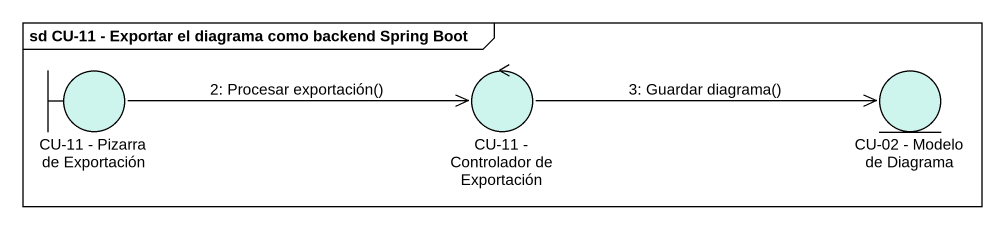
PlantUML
@startuml
mainframe sd CU-11 - Exportar el diagrama como backend Spring Boot
boundary "CU-11 - Pizarra de Exportación" as CU_11_Pizarra_de_Exportación #CDF5EE
control "CU-11 - Controlador de Exportación" as CU_11_Controlador_de #CDF5EE
entity "CU-02 - Modelo de Diagrama" as CU_02_Modelo_de_Diagrama #CDF5EE
CU_11_Pizarra_de_Exportación -right-> CU_11_Controlador_de : 2: Procesar exportación()
CU_11_Controlador_de -right-> CU_02_Modelo_de_Diagrama : 3: Guardar diagrama()
@enduml
